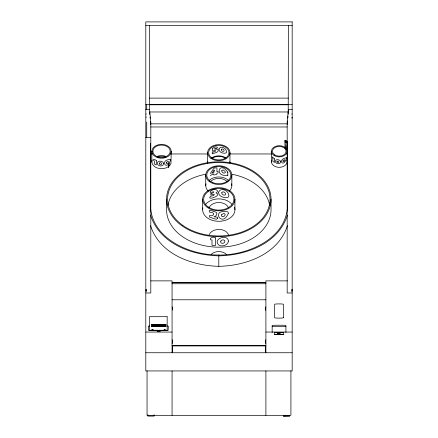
<?xml version="1.0" encoding="UTF-8"?>
<svg xmlns="http://www.w3.org/2000/svg" width="438" height="438" viewBox="0 0 438 438"><rect width="100%" height="100%" fill="white"/><g stroke="black" fill="none" stroke-linecap="round" stroke-linejoin="round"><path stroke-width="0.66" d="M287.416 144.211L287.443 143.489L284.941 140.603L285.915 140.603L287.416 141.912M287.416 200.719C290.361 236.553 250.322 255.042 219.799 255.047L217.796 255.009C187.365 254.96 147.606 236.378 150.552 200.719M287.821 118.2L288.012 116.201M288.204 114.198L288.418 25.656M287.235 124.326L287.558 120.921M286.682 159.99A7.818 5.606 0 0 1 280.736 167.261A7.818 5.606 0 0 1 271.456 162.087L271.604 160.626M170.552 160.281L170.612 159.733M285.565 148.006L286.195 142.049M151.849 151.543L151.882 151.285A9.658 6.92 0 0 1 161.534 144.365A9.658 6.92 0 0 1 171.192 151.285L170.99 163.308A9.696 6.948 0 0 1 160.626 168.674A9.696 6.948 0 0 1 151.849 162.011L151.849 151.543A9.696 6.948 0 0 0 160.626 158.206A9.696 6.948 0 0 0 170.99 152.84L171.192 151.285M151.849 162.011L151.882 161.759A9.658 6.92 0 0 1 152.21 159.963M292.173 290.306L291.949 290.936M207.869 161.759L207.617 163.128L207.617 152.659M286.036 149.38L287.443 143.489L287.421 207.097L287.443 143.489L287.416 154.68L286.627 153.962M292.173 117.849L291.949 118.151M146.144 289.518L146.144 291.522M291.949 291.626L291.949 289.825M287.421 215.222C278.327 243.616 246.364 255.272 218.984 255.858C191.603 255.272 159.64 243.616 150.546 215.222M287.421 225.696C278.327 254.084 246.364 265.74 218.984 266.326C191.603 265.74 159.64 254.084 150.546 225.696M146.144 289.447L146.144 291.002M227.919 172.38C219.312 159.64 213.585 177.428 227.776 175.271L227.919 175.069M210.284 173.547L214.029 168.039L216.98 167.792L216.903 171.603L218.053 171.461L218.108 172.983L216.98 173.24L216.701 174.423L213.826 175.014L213.585 173.897L210.284 175.512M146.144 116.858L146.144 117.422M146.144 113.836L146.144 114.263M291.949 114.247L291.949 113.787M157.319 331.358C155.501 331.769 161.792 331.769 159.974 331.358M149.572 325.943L148.301 326.14L148.46 330.34L168.154 330.34L168.318 326.14L167.042 325.943M145.799 25.656L292.173 25.656M149.55 98.117L288.418 98.117M145.799 104.468L292.173 104.468M149.55 104.786L288.418 104.786M145.799 109.473L149.55 109.473L150.803 121.983L150.803 292.978L145.799 292.978M292.173 109.473L288.418 109.473L287.169 121.983L287.169 292.978L292.173 292.978M288.418 111.975L149.55 111.975L149.791 114.466M150.803 123.844L287.169 123.844M150.803 126.976L287.169 126.976M145.799 137.362L150.803 137.362M150.234 153.962L152.287 153.962M170.749 153.962L207.99 153.962M229.556 153.962L271.949 153.962M150.738 280.873L172.068 280.873L172.068 352.749M287.454 280.873L265.899 280.873L265.899 352.749M172.068 282.379L265.899 282.379M172.068 282.603L265.899 282.603M172.068 283.742L265.899 283.742M172.068 299.784L265.899 299.784M151.537 324.569L165.925 324.569M152.134 325.576L165.329 325.576M151.537 326.496L165.925 326.496M145.799 332.053L172.068 332.053M265.899 332.053L292.173 332.053M274.341 334.276L283.731 334.276M172.068 345.39L265.899 345.39M172.068 345.927L265.899 345.927M145.799 352.749L292.173 352.749M291.949 117.346L292.173 117.647M285.915 140.603L287.585 142.531M291.949 289.255L292.173 289.89M285.319 142.607L284.941 140.603L284.941 147.951M229.72 161.759L229.972 163.128L229.972 152.659M150.031 116.957L150.152 118.2M150.475 121.567L150.738 124.255M150.475 121.605L150.738 124.326M227.733 172.118L227.776 175.271M290.92 370.794L290.92 415.323L147.048 415.323L147.048 370.794M285.915 332.502L285.915 325.565A3.739 0.339 0 0 0 282.181 325.226L275.891 325.226A3.739 0.339 0 0 0 272.157 325.565L272.157 332.502M271.456 151.614L271.456 162.087M271.029 199.263A52.232 37.438 0 0 1 192.682 231.68A52.232 37.438 0 0 1 192.682 166.84A52.232 37.438 0 0 1 271.029 199.263L271.029 209.731A52.232 37.438 0 0 1 218.797 247.169A52.232 37.438 0 0 1 166.566 209.731L166.566 199.263M265.899 370.904L265.899 415.323M265.543 345.927L265.543 352.749M234.938 199.263A16.14 11.569 0 0 1 210.727 209.282A16.14 11.569 0 0 1 210.727 189.243A16.14 11.569 0 0 1 234.938 199.263L234.938 209.731M231.844 175.118L231.844 185.592M218.797 255.031L218.797 266.304M205.745 175.118L205.745 185.592M202.657 199.263L202.657 209.731M172.369 345.927L172.369 352.749M172.068 370.904L172.068 415.323M159.744 330.509L157.554 330.509M154.132 414.731L154.132 416.1L147.88 416.1L147.88 414.731M150.552 143.489L150.552 207.097M149.55 25.656L149.55 109.473M146.735 104.468L146.735 109.686M146.735 121.983L146.735 137.362M231.593 183.763A13.047 9.351 0 0 1 229.353 191.083M208.236 191.083A13.047 9.351 0 0 1 205.997 183.763M211.992 158.496A9.384 6.723 0 0 1 217.33 156.486L219.777 156.437A9.384 6.723 0 0 1 225.258 158.249M209.211 234.713A9.926 7.112 0 0 1 218.797 229.441L220.237 229.452A10.008 7.172 0 0 1 228.735 235.715M210.443 181.639A10.008 7.172 0 0 1 227.087 181.573M209.244 180.336A12.04 8.629 0 0 1 228.346 180.336M211.609 157.976A10.167 7.287 0 0 1 225.986 157.976M205.69 204.305A15.133 10.846 0 0 1 231.899 204.305M211.111 254.445A9.384 6.723 0 0 1 226.484 254.445M272.157 326.682A3.739 0.339 0 0 1 275.891 326.343L282.181 326.343A3.739 0.339 0 0 1 285.915 326.682M265.899 343.501A3.121 3.115 0 0 1 265.899 339.762M265.713 310.312A3.121 3.115 0 0 1 265.899 306.852M234.582 207.322A16.14 11.569 0 0 1 219.219 221.294A16.14 11.569 0 0 1 202.854 207.919M167.957 205.258A51.224 36.715 0 0 1 205.537 174.269M232.052 174.269A51.224 36.715 0 0 1 269.638 205.258M157.209 156.388A8.651 6.198 0 0 1 165.86 156.388M157.779 157.094A7.512 5.382 0 0 1 165.29 157.094M172.068 339.762A3.121 3.115 0 0 1 172.068 343.501M209.052 207.858A10.09 7.232 0 0 1 218.797 202.498A10.09 7.232 0 0 1 228.543 207.858M172.068 306.852A3.121 3.115 0 0 1 172.413 310.016M217.582 218.217C217.538 220.938 210.804 217.144 209.55 217.04C207.913 213.837 212.496 217.478 213.52 214.576L213.7 213.64L212.895 212.868L209.38 212.025C207.886 208.57 213.076 211.494 214.571 211.625C218.338 212.074 216.991 216.361 213.974 216.788L217.598 217.232L217.582 218.217M156.377 160.582L156.246 164.956L154.34 164.026L154.379 161.014L153.524 160.357L153.47 159.427L155.008 159.673L156.377 160.582M215.573 237.878L215.496 245.357L214.981 245.647L211.97 245.307L212.03 240.013L210.519 239.778L210.426 238.217L213.147 237.051L215.573 237.878M274.549 158.819L274.434 162.471L272.819 161.222L272.847 158.704L272.08 156.799L274.549 158.819M212.66 148.509C211.494 153.837 213.372 149.637 215.556 150.53L215.332 151.389L212.403 152.364L212.173 153.793C214.122 152.873 217.122 153.086 218.206 150.929C219.066 147.787 214.111 149.971 214.483 148.8C220.927 147.88 215.31 145.252 212.66 148.509M214.187 170.147L214.007 172.358L211.784 173.333L214.187 170.147M210.87 193.722L210.859 195.03L213.476 194.258L214.379 194.587L213.426 195.611L210.59 196.251C206.314 200.571 219.246 196.728 217.691 193.946L215.967 192.928L217.045 192.118L217.407 191.11A2.267 1.566 -10.4 0 0 216.651 189.972C213.416 187.283 205.696 194.817 213.377 191.707L213.749 192.129L213.503 192.643L210.87 193.722M286.644 157.773C283.474 169.303 276.821 158.655 286.644 157.773M170.612 159.854C166.686 172.254 159.016 159.465 170.552 159.47L170.612 159.854M169.052 163.604L168.663 167.387L169.052 163.604M228.308 213.317C222.181 228.598 209.944 208.806 227.508 211.713A4.659 2.579 -47 0 1 228.308 213.317M163.653 163.505C163.347 167.212 157.33 166.566 157.226 163.073C157.729 160.155 163.314 160.697 163.653 163.505M280.731 161.731C280.555 164.332 276.767 164.409 275.705 162.345A2.661 1.533 43.4 0 1 275.267 161.014C275.88 158.726 280.419 159.541 280.731 161.731M218.606 192.101C218.179 196.635 224.535 198.326 228.039 197.275A4.813 2.661 47 0 0 228.855 195.622C228.888 190.744 220.933 186.73 218.606 192.101M228.444 241.042C228.242 244.322 224.524 246.036 221.584 245.871A5.086 3.515 -10.4 0 1 218.797 245.028C212.145 239.082 227.503 233.361 228.444 241.042M218.945 149.024C218.682 152.402 223.665 154.056 226.265 152.873L226.534 152.024A2.743 1.166 61.2 0 0 225.986 150.075C224.918 147.387 220.27 145.695 218.945 149.024M152.873 151.367L152.857 151.515A8.689 6.225 0 0 0 160.719 157.483A8.689 6.225 0 0 0 170.004 152.676L170.185 151.302A8.689 6.225 0 0 0 162.679 145.115A8.689 6.225 0 0 0 153.147 149.676L152.873 151.367M282.948 160.823L283.156 161.644L283.912 161.529L284.667 160.768L284.875 159.75L283.912 159.854L282.948 160.823M166.259 162.553L166.259 163.303C167.146 164.305 168.904 162.618 168.526 161.551L167.398 161.474L166.259 162.553M220.752 241.152L220.752 242.449C221.847 244.399 225.575 242.964 224.76 240.763C223.856 239.334 221.469 239.728 220.752 241.152M221.486 214.801L221.486 215.95C222.603 217.856 225.712 215.907 225.039 214.067L224.042 213.514L223.265 213.618L221.486 214.801M221.354 149.353C220.867 150.749 223.051 152.063 224.053 150.995L224.059 150.135L223.298 149.238L222.11 148.909L221.354 149.353M221.858 170.563C221.327 172.134 223.424 173.59 224.814 172.955A1.982 1.095 47 0 0 225.187 171.63L223.522 170.147L222.783 170.037L221.858 170.563M221.863 192.528C221.272 194.237 223.681 195.622 225.105 194.987L225.504 194.598C226.211 192.769 223.002 190.716 221.863 192.528M159.306 163.155C158.808 164.453 160.976 165.181 161.567 164.031C162.049 162.75 159.908 162.065 159.306 163.155M277.035 161.283C276.641 162.378 278.398 163.182 278.962 162.142L278.42 161.042L277.035 161.283M151.876 329.71L153.103 329.726L151.876 329.71M151.876 330.334L153.103 330.351L151.876 330.334M156.831 330.498L160.522 330.542L156.831 330.498M164.08 329.71L165.307 329.726L164.141 329.699M164.08 330.334L165.307 330.351L164.141 330.323M277.621 332.891L280.052 332.94L277.621 332.891M277.621 333.203L280.052 333.247L277.621 333.203M292.173 21.9L145.799 21.9L145.799 370.948L292.173 370.948L292.173 21.9M167.163 316.701L149.451 316.701L149.451 330.263L167.163 330.263L167.163 316.701M165.925 324.454L151.537 324.454L151.537 326.611L165.925 326.611L165.925 324.454M165.329 325.012L152.134 325.012L152.134 325.938L165.329 325.938L165.329 325.012M283.731 332.65L274.341 332.65L274.341 334.588L283.731 334.588L283.731 332.65M279.094 333.767L278.469 333.767L278.469 334.161L279.094 334.161L279.094 333.767M289.671 415.985L283.413 416.1L289.671 415.985M283.413 317.72L283.413 304.3A4.38 0.4 0 0 0 279.033 303.901A4.38 0.4 0 0 0 274.659 304.3L274.659 317.72A4.38 0.4 0 0 0 279.033 318.119A4.38 0.4 0 0 0 283.413 317.72M209.567 181.732A13.047 9.351 0 0 0 231.401 177.543A13.047 9.351 0 0 0 215.419 166.084A13.047 9.351 0 0 0 209.567 181.732M182.575 225.22A51.224 36.715 0 0 0 268.275 208.762A51.224 36.715 0 0 0 205.537 163.801A51.224 36.715 0 0 0 182.575 225.22M212.775 182.591A12.04 8.629 0 0 0 230.837 175.118A12.04 8.629 0 0 0 212.775 167.644A12.04 8.629 0 0 0 212.775 182.591M211.609 157.811A10.167 7.287 0 0 0 228.62 154.543A10.167 7.287 0 0 0 216.164 145.619A10.167 7.287 0 0 0 211.609 157.811M208.099 206.928A15.133 10.846 0 0 0 233.41 202.066A15.133 10.846 0 0 0 214.883 188.783A15.133 10.846 0 0 0 208.099 206.928M274.068 155.474A7.818 5.606 0 0 0 286.917 152.419A7.818 5.606 0 0 0 276.8 145.969A7.818 5.606 0 0 0 274.068 155.474M274.736 154.937A6.811 4.878 0 0 0 285.932 152.271A6.811 4.878 0 0 0 277.117 146.653A6.811 4.878 0 0 0 274.736 154.937M210.892 158.321A11.174 8.01 0 0 0 229.594 154.729A11.174 8.01 0 0 0 215.901 144.918A11.174 8.01 0 0 0 210.892 158.321"/></g></svg>
